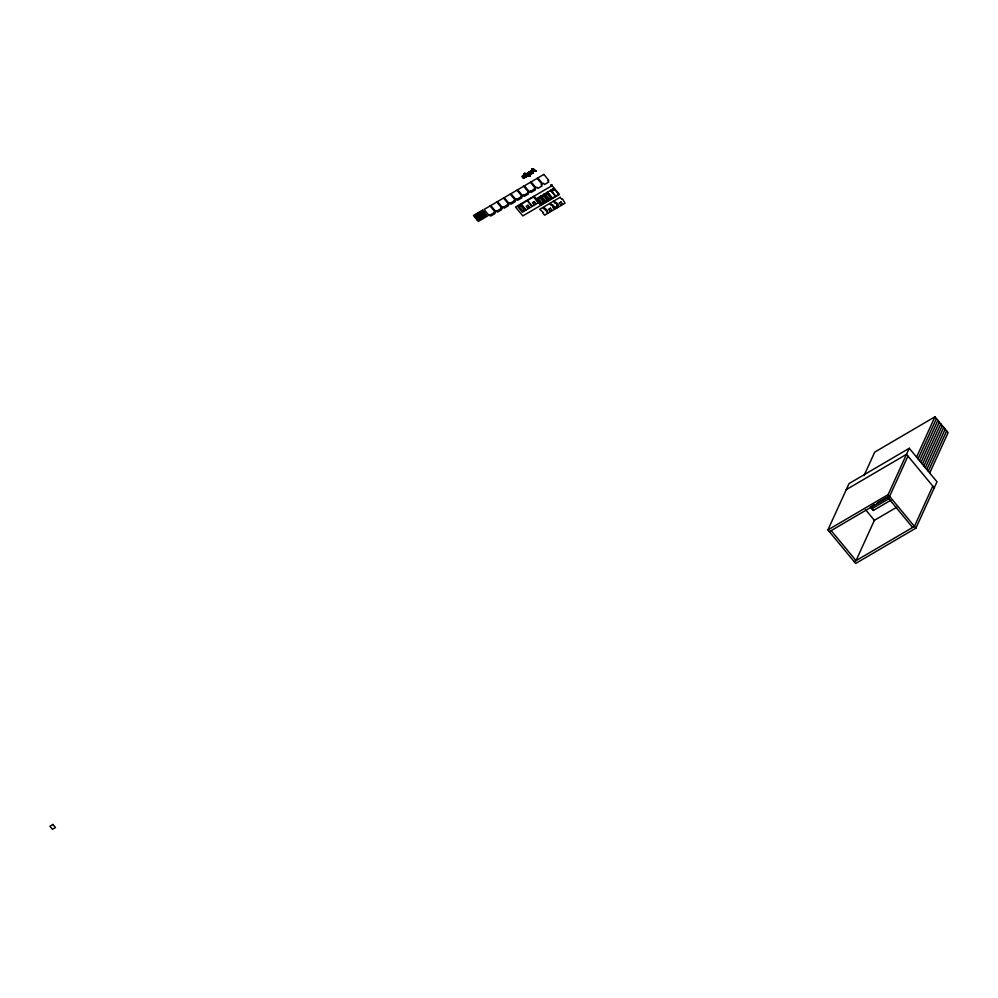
<?xml version="1.0" encoding="UTF-8"?>
<svg xmlns="http://www.w3.org/2000/svg" width="998" height="998" viewBox="0 0 998 998"><rect width="100%" height="100%" fill="white"/><g stroke="black" fill="none" stroke-linecap="round" stroke-linejoin="round"><path stroke-width="1.5" d="M528.429 174.887C527.518 175.399 527.53 173.165 528.354 172.28M523.538 174.276C525.247 172.879 523.064 175.86 524.087 173.652M522.977 176.484C522.465 176.222 526.981 177.407 523.077 175.835M524.474 173.727C530 174.326 526.233 180.239 525.035 173.103M524.2 175.087C528.853 174.638 525.023 180.463 524.761 174.463M523.339 177.594C525.659 176.908 522.915 178.829 523.526 177.195M529.464 176.359A1.285 1.06 24.5 0 1 528.753 176.035L525.821 174.139L526.37 173.515L528.391 174.85L527.605 172.791M529.202 171.856C527.555 172.454 533.818 176.559 529.127 173.153M530.462 172.13C528.666 170.321 534.703 173.714 530.874 173.278C531.734 174.039 533.069 170.82 530.562 171.431M531.946 169.348C532.92 166.916 538.458 173.265 534.466 170.907L533.219 171.644L533.144 173.003L531.946 169.348L532.558 168.687M532.67 169.273L532.421 169.523A5.115 4.254 24.5 0 0 533.119 170.034L534.092 170.658L533.294 169.623A5.115 4.254 24.5 0 1 532.608 169.124L533.069 171.257L532.508 169.71M533.219 171.644L534.654 170.508L536.151 170.957M533.144 173.003L533.394 171.244M551.046 185.129L550.821 185.803L551.32 185.341M550.871 185.528L551.47 184.88L551.42 185.653M551.108 185.828L551.707 184.742L551.308 185.715M827.916 529.913L849.036 483.581L909.253 448.277L936.997 481.822L915.89 528.154L855.673 563.458L827.916 529.913L888.133 494.609L909.253 448.277M863.981 475.722L874.735 452.094L934.951 416.79L948.1 432.683L929.737 472.965M907.955 456.086L889.592 496.368L829.375 531.672M916.588 457.084L934.951 416.79M918.06 458.843L936.411 418.561M919.52 460.614L937.87 420.32M920.979 462.373L939.33 422.092M922.439 464.145L940.802 423.851M923.899 465.904L942.262 425.622M925.358 467.675L943.721 427.381M926.818 469.434L945.181 429.152M928.277 471.206L946.64 430.924M932.793 486.101L914.43 526.383L854.213 561.699M527.418 173.203L528.952 175.623A1.285 1.06 24.5 0 0 529.651 175.96M533.256 170.858L534.279 170.259M533.069 171.257L534.092 170.658M488.933 215.368L489.831 214.832L490.804 216.017L495.02 213.547L494.047 212.362L494.958 211.838M495.657 211.426L496.555 210.89L497.528 212.075L501.745 209.605L500.771 208.42L501.67 207.896M502.368 207.484L503.279 206.948L504.252 208.133L508.469 205.663L507.495 204.478L508.394 203.954M509.092 203.542L510.003 203.006L510.976 204.191L515.193 201.721L514.22 200.536L515.118 200.012M515.816 199.6L516.727 199.076L517.7 200.249L521.904 197.779L520.931 196.594L521.842 196.07M522.54 195.658L523.439 195.134L524.412 196.307L528.628 193.837L527.655 192.651L528.566 192.127M529.264 191.716L530.163 191.192L531.136 192.364L535.352 189.894L534.379 188.722L535.277 188.185M550.659 185.653L551.956 185.042M846.279 489.619L906.496 454.315L934.253 487.86M871.878 506.086L874.56 504.514M877.23 502.942L887.933 496.667M872.003 508.631L889.393 498.426M870.555 507.046L873.375 510.452L890.852 500.198M873.911 520.619L896.653 507.283M532.371 169.086L535.963 171.357M526.008 173.727L528.828 175.536L528.004 172.567M526.196 173.914L528.241 175.286M888.133 494.609L915.89 528.154M887.796 497.428L912.621 527.443M870.543 506.872L873.462 510.402M865.441 509.541L874.373 520.345L856.022 560.639L831.184 530.612M552.954 188.996L553.927 190.169L552.73 190.88L551.757 189.695M547.503 192.19L552.368 198.078M547.366 192.277L552.231 198.153M528.865 172.055L530.774 174.401M557.371 207.696L556.397 206.511L555.187 207.222L556.16 208.395M543.935 194.286L548.8 200.174M543.785 194.373L548.663 200.249M524.848 173.502L527.281 176.446M524.661 173.315L527.094 176.259M524.387 174.687L526.333 176.995M540.355 196.381L545.232 202.27M540.217 196.456L545.083 202.344M532.134 168.936L533.331 172.604M522.216 177.07A1.385 1.148 24.5 0 1 523.601 175.848A1.385 1.148 24.5 0 1 524.848 177.494A1.385 1.148 24.5 0 1 522.927 177.993M522.403 176.671A1.385 1.148 24.5 0 1 523.775 175.448A1.385 1.148 24.5 0 1 525.023 177.083A1.385 1.148 24.5 0 1 523.102 177.594M529.689 172.691A1.385 1.148 24.5 0 1 531.061 171.469A1.385 1.148 24.5 0 1 532.308 173.116A1.385 1.148 24.5 0 1 530.387 173.615M529.876 172.292A1.385 1.148 24.5 0 1 531.248 171.07A1.385 1.148 24.5 0 1 532.495 172.704A1.385 1.148 24.5 0 1 530.574 173.215M530.013 175.261L530.063 176.035L530.013 175.261M477.618 213.011L473.414 215.481L474.387 216.666L478.591 214.196L477.618 213.011M482.471 210.179L478.254 212.649L479.227 213.822L483.444 211.351L482.471 210.179M490.08 205.95L484.067 209.48L489.145 215.63L495.17 212.1L490.08 205.95M496.804 202.008L490.779 205.538L495.869 211.688L501.894 208.158L496.804 202.008M503.528 198.066L497.503 201.596L502.593 207.746L508.618 204.216L503.528 198.066M510.252 194.123L504.227 197.654L509.317 203.804L515.342 200.274L510.252 194.123M516.976 190.181L510.951 193.712L516.041 199.862L522.054 196.332L516.976 190.181M523.688 186.239L517.675 189.77L522.752 195.92L528.778 192.389L523.688 186.239M530.412 182.297L524.387 185.828L529.476 191.978L535.502 188.447L530.412 182.297M537.136 178.355L531.111 181.886L535.988 187.774L536.887 187.25L537.86 188.422L542.076 185.952L541.103 184.78L542.001 184.243L537.136 178.355M543.86 174.413L537.835 177.943L542.7 183.832L543.611 183.308L544.584 184.48L548.8 182.01L547.827 180.838L548.725 180.301L543.86 174.413M478.928 214.595L474.724 217.065L475.697 218.25L479.901 215.78L478.928 214.595M483.781 211.763L479.564 214.233L480.537 215.406L484.754 212.936L483.781 211.763M480.238 216.179L476.034 218.649L477.007 219.834L481.211 217.364L480.238 216.179M485.09 213.335L480.874 215.817L481.847 216.99L486.063 214.52L485.09 213.335M481.547 217.764L477.331 220.234L478.316 221.419L482.521 218.936L481.547 217.764M486.4 214.919L482.184 217.389L483.157 218.574L487.373 216.104L486.4 214.919M533.581 196.481L515.517 207.073L522.815 215.905L540.879 205.314L533.581 196.481M552.081 185.628L534.017 196.219L541.315 205.052L559.379 194.46L552.081 185.628M520.981 204.303L517.55 206.324L522.416 212.2L525.846 210.191L520.981 204.303M527.243 200.586L521.218 204.116L526.096 209.992L532.109 206.461L527.243 200.586M533.518 196.905L527.493 200.436L532.358 206.324L538.384 202.794L533.518 196.905M520.806 205.725L519.185 206.673L522.59 210.79L524.212 209.842L520.806 205.725M550.572 190.393L536.787 198.477L541.652 204.365L555.449 196.269L550.572 190.393M553.89 188.447L550.821 190.244L555.686 196.132L558.755 194.336L553.89 188.447M540.043 197.878L538.421 198.827L541.827 202.943L543.448 201.995L540.043 197.878M543.623 195.783L541.989 196.731L545.395 200.847L547.029 199.899L543.623 195.783M547.191 193.687L545.569 194.635L548.975 198.764L550.597 197.804L547.191 193.687M528.004 205.289L526.208 206.349L527.668 208.12L529.464 207.06L528.004 205.289M534.279 201.608L532.47 202.669L533.93 204.44L535.739 203.38L534.279 201.608M542.825 207.472L539.756 209.281L543.523 212.749L542.924 213.098L544.634 215.169L547.702 213.36L545.133 209.181L544.534 209.543L542.825 207.472M549.636 203.492L543.611 207.023L547.378 210.491L546.779 210.84L548.476 212.911L554.501 209.38L552.792 207.31L554.127 206.536L552.667 204.765L551.333 205.551L549.636 203.492M553.428 201.259L550.36 203.056L555.237 208.944L558.306 207.147L556.597 205.089L557.932 204.303L556.472 202.532L555.138 203.318L553.428 201.259M560.19 197.292L554.177 200.823L559.042 206.711L565.068 203.18L562.498 199.001L561.899 199.363L560.19 197.292M550.397 208.195L548.588 209.256L550.048 211.027L551.857 209.967L550.397 208.195M560.963 202.008L559.154 203.068L560.614 204.827L562.423 203.767L560.963 202.008M52.906 824.473L49.9 826.232L52.445 829.313L55.451 827.542L52.906 824.473"/></g></svg>
